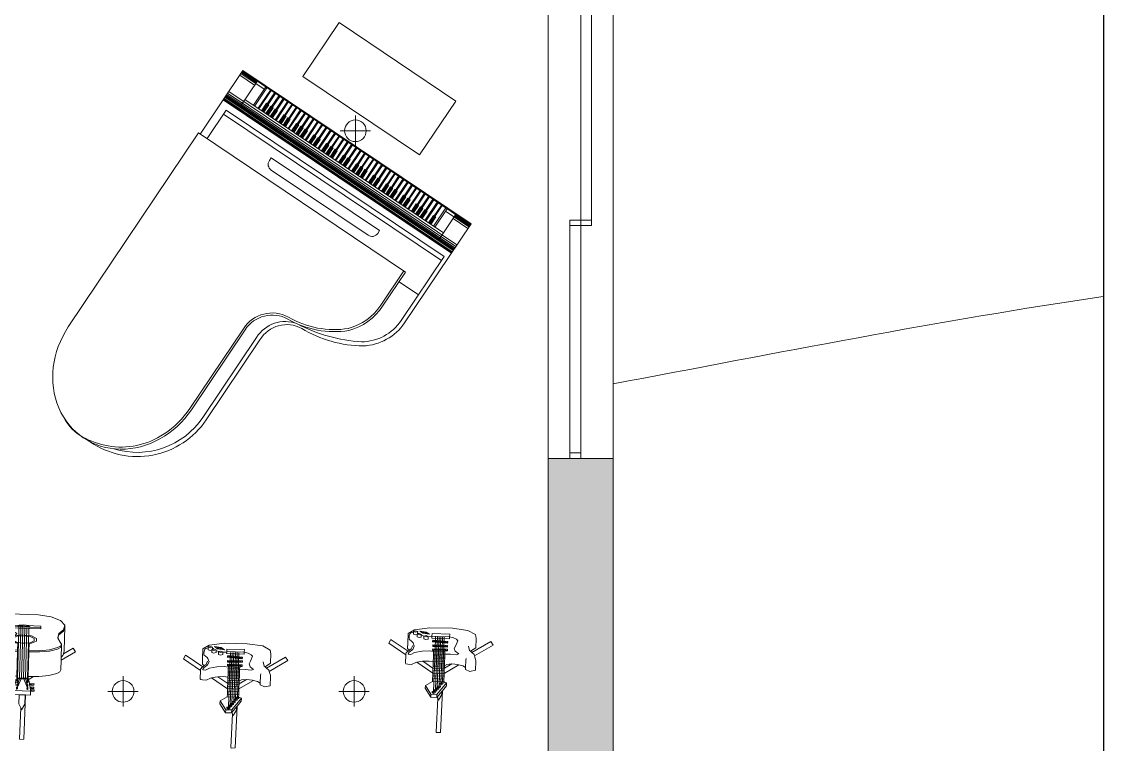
# Model space of a CAD drawing. Header units: millimetres. Extents: x 2261 to 4261, y 903 to 3498.
# Drawn here: x 3761.6 to 4261.3, y 2164 to 2497.6 of the extents above; entities that cross this region are included whole.
import ezdxf

# ---------------------------------------------------------------- set-up
doc = ezdxf.new("R2010")
doc.units = ezdxf.units.MM
for name, color, linetype, lineweight in [('A-FURN', 9, 'Continuous', 13), ('curve di livello', 6, 'Continuous', 9), ('PROIEZIONI', 145, 'Continuous', 13), ('vetro', 140, 'Continuous', 15), ('Wall', 7, 'Continuous', 20)]:
    doc.layers.add(name, color=color, linetype=linetype, lineweight=lineweight)

# ---------------------------------------------------------------- blocks, each defined once
blk = doc.blocks.new('Guitar Stand Accoustic')
at = {"lineweight": 0}
for p, q in [((-0.36, 14.26), (-0.15, 22.09)), ((-0.15, 22.09), (0.58, 22.15)), ((0.61, 22.04), (0.46, 16.54)), ((0.58, 22.15), (0.61, 22.04)), ((-0.27, 14.26), (-0.24, 15.89)), ((-0.24, 15.89), (0.3, 16.87)), ((0.3, 16.87), (0.46, 16.54)), ((0.46, 16.54), (0.8, 15.87)), ((0.8, 15.87), (0.77, 14.24)), ((-1.87, 13.59), (-1.88, 13.36)), ((-1.38, 13.58), (-1.87, 13.59)), ((-1.38, 13.53), (-1.38, 13.58)), ((-1.38, 13.53), (-1.25, 13.52)), ((-1.38, 13.37), (-1.38, 13.53)), ((-1.26, 13.57), (-1.24, 14.28)), ((-1.25, 13.52), (-1.26, 13.57)), ((-1.26, 13.57), (1.73, 13.52)), ((-1.22, 13.37), (-1.25, 13.52)), ((-1.24, 14.28), (-0.36, 14.26)), ((-0.36, 14.26), (-0.27, 14.26)), ((-0.27, 14.26), (0.77, 14.24)), ((1.75, 14.22), (0.77, 14.24)), ((1.69, 13.32), (1.72, 13.47)), ((1.72, 13.47), (1.73, 13.52)), ((1.85, 13.47), (1.72, 13.47)), ((1.73, 13.52), (1.75, 14.22)), ((1.85, 13.53), (2.35, 13.52)), ((1.85, 13.47), (1.85, 13.53)), ((1.85, 13.32), (1.85, 13.47)), ((2.35, 13.52), (2.35, 13.29)), ((-1.88, 13.36), (-1.38, 13.35)), ((-1.84, 12.51), (-1.85, 12.3)), ((-1.85, 12.3), (-1.35, 12.29)), ((-1.83, 13.1), (-1.84, 12.88)), ((-1.84, 12.88), (-1.34, 12.87)), ((-1.34, 12.5), (-1.84, 12.51)), ((-1.33, 13.09), (-1.83, 13.1)), ((-1.76, 10.98), (-0.79, 11.56)), ((-1.38, 13.35), (-1.38, 13.37)), ((-1.38, 13.37), (-1.22, 13.37)), ((-1.35, 12.45), (-1.34, 12.5)), ((-1.35, 12.45), (-1.07, 12.45)), ((-1.35, 12.3), (-1.35, 12.45)), ((-1.35, 12.29), (-1.35, 12.3)), ((-1.35, 12.3), (-1.05, 12.3)), ((-1.34, 13.04), (-1.33, 13.09)), ((-1.34, 13.04), (-1.17, 13.03)), ((-1.34, 12.89), (-1.34, 13.04)), ((-1.34, 12.87), (-1.34, 12.89)), ((-1.34, 12.89), (-1.14, 12.88)), ((-1.17, 13.03), (-1.22, 13.37)), ((-1.14, 12.88), (-1.17, 13.03)), ((-1.07, 12.45), (-1.14, 12.88)), ((-1.05, 12.3), (-1.07, 12.45)), ((-0.97, 11.86), (-1.05, 12.3)), ((-0.79, 11.6), (-0.97, 11.86)), ((-0.79, 11.56), (-0.79, 11.6)), ((-0.79, 11.43), (-0.79, 11.56)), ((-0.69, 13.27), (-0.77, 13.21)), ((-0.77, 12.9), (-0.77, 13.21)), ((-0.69, 12.96), (-0.77, 12.9)), ((-0.77, 12.9), (-0.61, 12.9)), ((-0.66, 12.19), (-0.74, 12.14)), ((-0.74, 11.83), (-0.74, 12.14)), ((-0.66, 11.88), (-0.74, 11.83)), ((-0.74, 11.83), (-0.58, 11.83)), ((-0.65, 12.78), (-0.73, 12.73)), ((-0.73, 12.41), (-0.73, 12.73)), ((-0.65, 12.47), (-0.73, 12.41)), ((-0.73, 12.41), (-0.57, 12.41)), ((-0.61, 13.21), (-0.69, 13.27)), ((-0.61, 12.9), (-0.69, 12.96)), ((-0.67, 11.31), (-0.66, 11.83)), ((-0.58, 12.14), (-0.66, 12.19)), ((-0.58, 11.83), (-0.66, 11.88)), ((-0.57, 12.72), (-0.65, 12.78)), ((-0.57, 12.41), (-0.65, 12.47)), ((0.02, 11.3), (-0.62, 12.9)), ((-0.61, 12.9), (-0.61, 13.21)), ((-0.32, 11.31), (-0.61, 12.41)), ((-0.58, 11.83), (-0.58, 12.14)), ((-0.57, 12.41), (-0.57, 12.72)), ((0.37, 11.29), (1.08, 12.87)), ((0.72, 11.29), (1.04, 12.38)), ((1, 12.11), (1.09, 12.16)), ((1, 11.8), (1, 12.11)), ((1, 11.8), (1.08, 11.85)), ((1.16, 11.8), (1, 11.8)), ((1.01, 12.69), (1.1, 12.75)), ((1.01, 12.38), (1.01, 12.69)), ((1.01, 12.38), (1.09, 12.44)), ((1.17, 12.38), (1.01, 12.38)), ((1.07, 13.18), (1.16, 13.24)), ((1.07, 12.87), (1.07, 13.18)), ((1.07, 12.87), (1.15, 12.92)), ((1.23, 12.87), (1.07, 12.87)), ((1.07, 11.28), (1.08, 11.8)), ((1.08, 11.85), (1.16, 11.8)), ((1.09, 12.44), (1.17, 12.38)), ((1.09, 12.16), (1.17, 12.11)), ((1.1, 12.75), (1.18, 12.69)), ((1.15, 12.92), (1.23, 12.87)), ((1.16, 13.24), (1.24, 13.18)), ((1.16, 11.8), (1.17, 12.11)), ((1.17, 12.38), (1.18, 12.69)), ((1.2, 11.57), (1.32, 11.72)), ((1.2, 11.4), (1.2, 11.57)), ((1.23, 12.87), (1.24, 13.18)), ((1.32, 11.72), (1.39, 11.81)), ((1.32, 11.72), (2.59, 10.89)), ((1.39, 11.81), (1.48, 12.25)), ((1.48, 12.25), (1.51, 12.4)), ((1.78, 12.25), (1.48, 12.25)), ((1.51, 12.4), (1.6, 12.84)), ((1.78, 12.4), (1.51, 12.4)), ((1.6, 12.84), (1.63, 12.99)), ((1.79, 12.83), (1.6, 12.84)), ((1.63, 12.99), (1.69, 13.32)), ((1.79, 12.98), (1.63, 12.99)), ((1.85, 13.32), (1.69, 13.32)), ((1.78, 12.4), (1.79, 12.45)), ((1.78, 12.25), (1.78, 12.4)), ((1.78, 12.24), (1.78, 12.25)), ((2.28, 12.23), (1.78, 12.24)), ((1.79, 12.98), (1.8, 13.04)), ((1.79, 12.83), (1.79, 12.98)), ((1.79, 12.81), (1.79, 12.83)), ((2.29, 12.81), (1.79, 12.81)), ((1.79, 12.45), (2.28, 12.44)), ((1.8, 13.04), (2.29, 13.03)), ((1.85, 13.29), (1.85, 13.32)), ((2.35, 13.29), (1.85, 13.29)), ((2.28, 12.44), (2.28, 12.23)), ((2.29, 13.03), (2.29, 12.81)), ((-6.61, 8.06), (-6.58, 9.77)), ((-6.41, 10.12), (-6.58, 9.77)), ((-5.88, 10.41), (-6.41, 10.12)), ((-4.43, 10.79), (-5.88, 10.41)), ((-2.68, 10.98), (-4.43, 10.79)), ((-1.76, 10.98), (-2.68, 10.98)), ((-0.8, 10.97), (-1.76, 10.98)), ((-0.88, 6.63), (-0.8, 10.97)), ((-0.79, 11.43), (-0.8, 11.32)), ((-0.8, 10.97), (-0.8, 11.32)), ((-0.8, 11.32), (1.2, 11.28)), ((-0.67, 11.31), (-0.8, 11.32)), ((-0.79, 11.43), (1.2, 11.4)), ((-0.78, 5.06), (-0.67, 11.31)), ((-0.32, 11.31), (-0.67, 11.31)), ((-0.48, 2.37), (-0.32, 11.31)), ((0.02, 11.3), (-0.32, 11.31)), ((-0.13, 2.37), (0.02, 11.3)), ((0.2, 11.3), (0.02, 11.3)), ((0.2, 11.3), (0.37, 11.29)), ((0.26, 5.11), (0.37, 11.29)), ((0.37, 11.29), (0.72, 11.29)), ((0.61, 5.07), (0.72, 11.29)), ((0.72, 11.29), (1.07, 11.28)), ((0.96, 5.02), (1.07, 11.28)), ((1.07, 11.28), (1.2, 11.28)), ((1.11, 6.6), (1.19, 10.93)), ((1.19, 10.93), (1.2, 11.28)), ((1.19, 10.93), (2.59, 10.89)), ((1.2, 11.4), (1.2, 11.28)), ((2.59, 10.89), (3.06, 10.88)), ((3.06, 10.88), (4.81, 10.63)), ((4.81, 10.63), (6.25, 10.2)), ((6.25, 10.2), (6.77, 9.89)), ((6.77, 9.89), (6.92, 9.54)), ((-9.13, 6.55), (-6.61, 8.06)), ((-6.62, 7.49), (-6.61, 8.06)), ((6.88, 7.25), (6.89, 8.1)), ((6.89, 8.1), (6.92, 9.54)), ((6.89, 8.1), (9.26, 6.56)), ((-8.72, 5.91), (-9.13, 6.55)), ((-7, 6.94), (-8.72, 5.91)), ((-7.22, 2.08), (-7.14, 6.42)), ((-7, 6.94), (-7.14, 6.42)), ((-6.92, 7.24), (-7, 6.94)), ((-6.62, 7.49), (-6.92, 7.24)), ((-6.65, 5.44), (-6.62, 7.49)), ((-6.49, 5.78), (-6.65, 5.44)), ((-5.96, 6.08), (-6.49, 5.78)), ((-5.96, 5.84), (-6.49, 5.55)), ((-4.51, 6.45), (-5.96, 6.08)), ((-4.51, 6.22), (-5.96, 5.84)), ((-2.75, 6.64), (-4.51, 6.45)), ((-2.76, 6.41), (-4.51, 6.22)), ((-0.88, 6.4), (-2.76, 6.41)), ((-0.88, 6.63), (-2.75, 6.64)), ((-0.91, 5.16), (-0.88, 6.4)), ((-0.88, 6.4), (-0.88, 6.63)), ((1.09, 5.13), (1.11, 6.36)), ((1.11, 6.6), (2.98, 6.54)), ((1.11, 6.36), (1.11, 6.6)), ((1.11, 6.36), (2.98, 6.31)), ((2.98, 6.54), (4.73, 6.29)), ((2.98, 6.31), (4.73, 6.06)), ((4.73, 6.29), (6.17, 5.86)), ((4.73, 6.06), (6.17, 5.63)), ((6.17, 5.86), (6.69, 5.55)), ((6.84, 5.2), (6.88, 7.25)), ((6.88, 7.25), (7.09, 7.06)), ((8.83, 5.94), (7.09, 7.06)), ((7.09, 7.06), (7.17, 6.99)), ((7.17, 6.99), (7.37, 6.16)), ((7.29, 1.83), (7.37, 6.16)), ((8.93, 5.91), (8.83, 5.94)), ((9.26, 6.56), (8.93, 5.91)), ((-6.49, 5.55), (-6.66, 5.2)), ((-6.66, 5.2), (-6.65, 5.44)), ((-6.66, 5.2), (-6.43, 4.85)), ((-6.43, 4.85), (-6, 4.17)), ((-5.96, 4.11), (-6.16, 3.36)), ((-6, 4.17), (-6.15, 3.59)), ((-6, 4.17), (-5.96, 4.11)), ((-1.31, 5.12), (-2.19, 4.74)), ((-2.19, 4.74), (-2.19, 4.24)), ((-2.19, 4.24), (-1.33, 3.82)), ((-1.81, 4.69), (-1.82, 4.27)), ((-1.82, 4.27), (-1.1, 3.93)), ((-1.08, 5.01), (-1.81, 4.69)), ((-0.91, 5.16), (-1.31, 5.12)), ((-1.1, 3.93), (0.07, 3.78)), ((0.09, 5.12), (-1.08, 5.01)), ((-0.91, 5.04), (-0.91, 5.16)), ((-0.03, 5.12), (-0.91, 5.04)), ((-0.83, 2.38), (-0.78, 5.06)), ((-0.03, 5.12), (0.21, 5.12)), ((1.24, 3.88), (0.07, 3.78)), ((0.09, 5.12), (1.26, 4.97)), ((0.21, 5.12), (1.08, 5.01)), ((0.22, 2.36), (0.26, 5.11)), ((0.56, 2.36), (0.61, 5.07)), ((0.91, 2.35), (0.96, 5.02)), ((1.08, 5.01), (1.09, 5.13)), ((1.09, 5.13), (1.49, 5.07)), ((1.97, 4.21), (1.24, 3.88)), ((1.26, 4.97), (1.98, 4.62)), ((2.34, 4.16), (1.47, 3.77)), ((2.34, 4.04), (1.47, 3.66)), ((1.49, 5.07), (1.69, 4.98)), ((1.49, 4.96), (1.69, 4.98)), ((1.49, 4.96), (2.35, 4.54)), ((1.69, 4.98), (2.5, 5.05)), ((1.98, 4.62), (1.97, 4.21)), ((2.35, 4.54), (2.34, 4.16)), ((2.34, 4.16), (2.34, 4.04)), ((2.5, 5.05), (4.57, 4.69)), ((4.57, 4.69), (5.83, 4.03)), ((5.83, 4.03), (5.9, 3.26)), ((6.15, 3.96), (6.1, 3.89)), ((6.1, 3.89), (6.27, 3.14)), ((6.6, 4.62), (6.15, 3.96)), ((6.15, 3.96), (6.28, 3.37)), ((6.17, 5.63), (6.69, 5.31)), ((6.84, 4.96), (6.6, 4.62)), ((6.69, 5.55), (6.84, 5.2)), ((6.69, 5.31), (6.84, 4.96)), ((6.84, 4.96), (6.84, 5.2)), ((-7, 2.9), (-7.22, 2.08)), ((-7, 2.67), (-7.22, 1.85)), ((-7.22, 1.85), (-7.22, 2.08)), ((-6.15, 3.59), (-7, 2.9)), ((-6.16, 3.36), (-7, 2.67)), ((-2.94, 2.53), (-2.95, 2.3)), ((-2.95, 2.3), (-2.95, 2.05)), ((-2.95, 2.3), (3.03, 2.2)), ((-2.95, 2.05), (-1.71, 2.03)), ((-2.94, 2.53), (3.03, 2.43)), ((-0.84, 1.97), (-1.71, 2.03)), ((-1.33, 3.82), (-0.05, 3.66)), ((-0.91, 2.17), (-1.06, 2.08)), ((-1.06, 2.08), (-0.76, 2.08)), ((-0.76, 2.08), (-0.91, 2.17)), ((-0.84, 1.97), (0.03, 1.89)), ((-0.56, 2.17), (-0.71, 2.08)), ((-0.71, 2.08), (-0.41, 2.07)), ((-0.41, 2.07), (-0.56, 2.17)), ((-0.21, 2.16), (-0.36, 2.07)), ((-0.36, 2.07), (-0.06, 2.06)), ((-0.06, 2.06), (-0.21, 2.16)), ((0.9, 1.94), (0.03, 1.89)), ((0.14, 2.06), (0.29, 2.15)), ((0.43, 2.06), (0.14, 2.06)), ((1.47, 3.77), (0.18, 3.66)), ((0.29, 2.15), (0.43, 2.06)), ((0.49, 2.05), (0.64, 2.14)), ((0.78, 2.05), (0.49, 2.05)), ((0.64, 2.14), (0.78, 2.05)), ((0.83, 2.05), (0.98, 2.13)), ((1.13, 2.04), (0.83, 2.05)), ((0.9, 1.94), (1.78, 1.97)), ((0.98, 2.13), (1.13, 2.04)), ((1.3, 3.4), (1.47, 3.66)), ((2.58, 2.66), (1.3, 3.4)), ((3.02, 1.94), (1.78, 1.97)), ((3.16, 2.77), (2.58, 2.66)), ((3.03, 2.2), (3.02, 1.94)), ((3.03, 2.43), (3.03, 2.2)), ((4.35, 2.74), (3.16, 2.77)), ((4.77, 2.61), (4.35, 2.74)), ((5.9, 3.26), (4.77, 2.61)), ((6.27, 3.14), (7.09, 2.42)), ((6.28, 3.37), (7.1, 2.65)), ((7.09, 2.42), (7.29, 1.59)), ((7.1, 2.65), (7.29, 1.83)), ((-7.22, 1.85), (-6.44, 1.05)), ((-6.44, 1.05), (-4.79, 0.42)), ((-4.79, 0.42), (-2.55, 0.05)), ((-2.55, 0.05), (2.55, -0.05)), ((4.8, 0.25), (2.55, -0.05)), ((6.48, 0.82), (4.8, 0.25)), ((7.29, 1.59), (6.48, 0.82)), ((7.29, 1.59), (7.29, 1.83))]:
    blk.add_line(p, q, dxfattribs=at)
blk = doc.blocks.new('Guitar Stand Electric')
for p, q in [((-0.43, 11.09), (-0.24, 18.46)), ((-0.24, 18.46), (0.49, 18.52)), ((0.52, 18.42), (0.36, 12.43)), ((0.49, 18.52), (0.52, 18.42)), ((-1.16, 9.67), (0.52, 11.76)), ((-0.34, 11.21), (0.47, 12.22)), ((-0.34, 11.21), (-0.33, 11.76)), ((-0.33, 11.76), (0.21, 12.75)), ((0.21, 12.75), (0.36, 12.43)), ((0.36, 12.43), (0.47, 12.22)), ((0.47, 12.22), (0.52, 12.29)), ((1.58, 12.27), (0.52, 12.29)), ((0.52, 11.76), (0.52, 12.29)), ((0.52, 11.76), (1.57, 11.74)), ((1.11, 11.61), (0.85, 11.46)), ((1.37, 11.46), (1.11, 11.61)), ((1.57, 11.74), (1.58, 12.27)), ((2.6, 10.19), (1.57, 11.74)), ((2.61, 10.72), (1.58, 12.27)), ((-1.16, 9.67), (-1.15, 10.2)), ((-0.66, 9.5), (-1.16, 9.67)), ((-1.15, 10.2), (-0.43, 11.09)), ((-0.44, 9.82), (-0.71, 9.7)), ((-0.71, 9.7), (-0.71, 9.52)), ((-0.45, 9.64), (-0.71, 9.52)), ((-0.18, 9.51), (-0.45, 9.64)), ((-0.18, 9.69), (-0.44, 9.82)), ((-0.43, 11.09), (-0.34, 11.21)), ((-0.13, 10.12), (-0.4, 10)), ((-0.4, 10), (-0.4, 9.82)), ((-0.14, 9.94), (-0.4, 9.82)), ((-0.4, 9.82), (0.13, 9.81)), ((-0.24, 3.98), (-0.14, 9.81)), ((-0.18, 9.69), (-0.18, 9.51)), ((0.13, 9.81), (-0.14, 9.94)), ((0.13, 9.99), (-0.13, 10.12)), ((0.18, 10.56), (-0.09, 10.43)), ((-0.09, 10.43), (-0.09, 10.26)), ((0.18, 10.38), (-0.09, 10.26)), ((-0.09, 10.26), (0.44, 10.25)), ((0.06, 3.97), (0.17, 10.25)), ((0.13, 9.99), (0.13, 9.81)), ((0.44, 10.42), (0.18, 10.56)), ((0.44, 10.25), (0.18, 10.38)), ((0.49, 10.94), (0.22, 10.81)), ((0.22, 10.81), (0.22, 10.63)), ((0.49, 10.77), (0.22, 10.63)), ((0.22, 10.63), (0.75, 10.62)), ((0.37, 3.97), (0.49, 10.63)), ((0.44, 10.42), (0.44, 10.25)), ((0.75, 10.8), (0.49, 10.94)), ((0.75, 10.62), (0.49, 10.77)), ((0.8, 11.25), (0.53, 11.11)), ((0.53, 11.11), (0.53, 10.93)), ((0.8, 11.07), (0.53, 10.93)), ((0.53, 10.93), (1.06, 10.92)), ((0.67, 3.96), (0.8, 10.92)), ((0.75, 10.8), (0.75, 10.62)), ((1.06, 11.1), (0.8, 11.25)), ((1.06, 10.92), (0.8, 11.07)), ((0.85, 11.46), (0.84, 11.29)), ((1.11, 11.43), (0.84, 11.29)), ((0.84, 11.29), (1.37, 11.28)), ((0.98, 3.95), (1.11, 11.28)), ((1.06, 11.1), (1.06, 10.92)), ((1.37, 11.28), (1.11, 11.43)), ((1.34, 9.46), (2.6, 10.19)), ((1.37, 11.46), (1.37, 11.28)), ((2.6, 10.19), (2.61, 10.72)), ((-3.27, 6.45), (-0.69, 8.01)), ((-0.71, 9.52), (-0.18, 9.51)), ((-0.7, 7.58), (-0.69, 8.01)), ((-0.69, 8.03), (-0.68, 8.52)), ((-0.69, 8.03), (1.31, 8)), ((-0.69, 8.01), (-0.69, 8.03)), ((-0.68, 8.52), (-0.67, 9.01)), ((-0.68, 8.52), (1.32, 8.49)), ((-0.67, 9.01), (-0.66, 9.5)), ((-0.67, 9.01), (1.33, 8.97)), ((-0.66, 9.5), (1.34, 9.46)), ((-0.59, 1.62), (-0.45, 9.52)), ((1.32, 8.49), (1.31, 8.01)), ((1.31, 8.01), (4.17, 6.15)), ((1.31, 8.01), (1.31, 8)), ((1.31, 8), (1.31, 7.55)), ((1.33, 8.97), (1.32, 8.49)), ((1.34, 9.46), (1.33, 8.97)), ((-6.25, 5.7), (-6.22, 7.35)), ((-6.22, 7.35), (-5.21, 7.59)), ((-5.21, 7.59), (-4.43, 7.25)), ((-4.46, 5.6), (-4.43, 6.91)), ((-4.43, 6.91), (-4.43, 7.25)), ((-4.43, 6.91), (-3.96, 6.63)), ((-3.96, 6.63), (-3.27, 6.45)), ((-3.27, 6.45), (-3.07, 6.4)), ((-3.07, 6.4), (-2.02, 6.32)), ((-0.71, 7.11), (-2.02, 6.32)), ((-2.02, 6.32), (-1.99, 6.32)), ((-1.99, 6.32), (-1.12, 6.42)), ((-1.12, 6.42), (-0.71, 6.67)), ((-0.73, 5.96), (-0.72, 6.24)), ((-0.73, 5.67), (-0.73, 5.96)), ((-0.73, 5.96), (1.28, 5.92)), ((-0.72, 6.57), (-0.71, 6.67)), ((-0.72, 6.57), (1.29, 6.53)), ((-0.72, 6.24), (-0.72, 6.57)), ((-0.72, 6.24), (1.28, 6.21)), ((-0.71, 7.11), (-0.7, 7.22)), ((-0.71, 6.89), (-0.71, 7.11)), ((-0.71, 6.89), (1.29, 6.86)), ((-0.71, 6.67), (-0.71, 6.89)), ((-0.7, 7.58), (1.31, 7.55)), ((-0.7, 7.22), (-0.7, 7.58)), ((-0.7, 7.22), (1.3, 7.18)), ((1.28, 5.92), (1.27, 5.64)), ((1.29, 6.53), (1.28, 6.21)), ((1.28, 6.21), (1.28, 5.96)), ((2.03, 5.88), (1.28, 5.96)), ((1.28, 5.96), (1.28, 5.92)), ((1.3, 7.11), (1.29, 6.86)), ((1.29, 6.86), (1.29, 6.53)), ((1.31, 7.55), (1.3, 7.18)), ((1.3, 7.18), (1.3, 7.11)), ((3.1, 5.94), (1.3, 7.11)), ((3.1, 5.94), (2.03, 5.88)), ((4.17, 6.15), (3.17, 5.94)), ((4.35, 6.19), (4.17, 6.15)), ((5.12, 6.57), (4.35, 6.19)), ((5.12, 6.57), (5.79, 6.53)), ((5.79, 6.53), (6.1, 6.45)), ((6.1, 6.45), (6.17, 6.33)), ((6.15, 4.86), (6.17, 6.33)), ((-9.25, 2.86), (-5.99, 4.82)), ((-5.5, 4.23), (-8.84, 2.22)), ((-6.25, 5.7), (-6.22, 5.47)), ((-6.07, 5.04), (-6.22, 5.47)), ((-5.27, 4.02), (-6.2, 3.38)), ((-6.07, 5.04), (-5.99, 4.82)), ((-5.99, 4.82), (-5.92, 4.6)), ((-5.92, 4.6), (-5.5, 4.23)), ((-5.5, 4.23), (-5.27, 4.02)), ((-5.27, 4.02), (-5.11, 3.88)), ((-5.11, 3.88), (-4.9, 3.13)), ((-4.46, 5.6), (-4.53, 5.29)), ((-3.22, 4.53), (-2.78, 4.67)), ((-3.22, 4.53), (-2.59, 4.06)), ((-2.78, 4.67), (-1.75, 4.57)), ((-2.59, 4.06), (-2.4, 3.56)), ((-1.75, 4.57), (-0.75, 4.63)), ((-1.21, 3.74), (-1.2, 3.93)), ((-1.2, 4.04), (-0.76, 4.04)), ((-1.2, 4.04), (-1.2, 3.93)), ((-1.2, 3.93), (1.42, 3.88)), ((-0.9, 3.86), (-0.95, 3.81)), ((-0.75, 3.86), (-0.9, 3.86)), ((-0.76, 4.21), (-0.75, 4.45)), ((-0.76, 4.21), (1.25, 4.17)), ((-0.76, 4.04), (-0.76, 4.21)), ((-0.76, 3.99), (-0.76, 4.04)), ((1.24, 3.95), (-0.76, 3.99)), ((-0.75, 4.7), (-0.74, 4.94)), ((-0.75, 4.7), (1.25, 4.66)), ((-0.75, 4.63), (-0.75, 4.7)), ((-0.75, 4.45), (-0.75, 4.63)), ((-0.75, 4.45), (1.25, 4.42)), ((-0.71, 3.81), (-0.75, 3.86)), ((-0.74, 5.43), (-0.73, 5.67)), ((-0.74, 5.18), (-0.74, 5.43)), ((-0.74, 5.43), (1.27, 5.39)), ((-0.74, 5.18), (1.26, 5.15)), ((-0.74, 4.94), (-0.74, 5.18)), ((-0.74, 4.94), (1.26, 4.9)), ((-0.73, 5.67), (1.27, 5.64)), ((-0.52, 3.85), (-0.57, 3.81)), ((-0.38, 3.85), (-0.52, 3.85)), ((-0.33, 3.8), (-0.38, 3.85)), ((-0.28, 1.61), (-0.24, 3.98)), ((-0.09, 3.85), (-0.13, 3.8)), ((0.06, 3.84), (-0.09, 3.85)), ((0.02, 1.61), (0.06, 3.97)), ((0.1, 3.8), (0.06, 3.84)), ((0.29, 3.84), (0.24, 3.79)), ((0.43, 3.84), (0.29, 3.84)), ((0.33, 1.6), (0.37, 3.97)), ((0.48, 3.79), (0.43, 3.84)), ((0.66, 3.83), (0.62, 3.79)), ((0.63, 1.6), (0.67, 3.96)), ((0.81, 3.83), (0.66, 3.83)), ((0.94, 1.59), (0.98, 3.95)), ((1.25, 4.17), (1.24, 4)), ((1.24, 4), (1.42, 4)), ((1.24, 4), (1.24, 3.95)), ((1.26, 4.9), (1.25, 4.66)), ((1.25, 4.66), (1.25, 4.42)), ((1.25, 4.42), (1.25, 4.19)), ((1.25, 4.19), (1.99, 4.1)), ((1.25, 4.19), (1.25, 4.17)), ((1.27, 5.39), (1.26, 5.15)), ((1.26, 5.15), (1.26, 4.9)), ((1.27, 5.64), (1.27, 5.39)), ((1.42, 4), (1.42, 3.88)), ((1.42, 3.88), (1.42, 3.7)), ((3.3, 4.17), (1.99, 4.1)), ((4.6, 4.44), (3.3, 4.17)), ((5.28, 4.78), (4.6, 4.44)), ((4.68, 3.3), (4.92, 3.88)), ((4.92, 3.88), (5.58, 4.38)), ((5.51, 4.01), (5.21, 3.79)), ((5.62, 4.76), (5.28, 4.78)), ((5.76, 4.2), (5.51, 4.01)), ((5.51, 4.01), (5.85, 3.74)), ((5.58, 4.38), (5.71, 4.55)), ((5.73, 4.73), (5.62, 4.76)), ((5.71, 4.55), (5.77, 4.68)), ((5.77, 4.68), (5.73, 4.73)), ((5.94, 4.34), (5.76, 4.2)), ((8.77, 2.25), (5.76, 4.2)), ((6.08, 4.52), (5.94, 4.34)), ((6.15, 4.67), (6.08, 4.52)), ((6.15, 4.86), (9.21, 2.87)), ((6.15, 4.67), (6.15, 4.86)), ((-8.84, 2.22), (-9.25, 2.86)), ((-6.22, 1.72), (-6.2, 3.38)), ((-2.65, 3.07), (-2.99, 2.19)), ((-2.99, 2.19), (-2.74, 1.92)), ((-2.74, 1.92), (-2.24, 1.68)), ((-2.4, 3.56), (-2.65, 3.07)), ((-1.23, 2.48), (-1.12, 2.66)), ((-1.23, 2.36), (-1.12, 2.54)), ((-1.23, 2.48), (-1.23, 2.36)), ((1.35, 2.16), (-1.23, 2.36)), ((-1.21, 3.35), (-1.22, 3.23)), ((-1.22, 3.23), (1.41, 3.19)), ((-1.22, 3.05), (-1.22, 3.23)), ((1.41, 3), (-1.22, 3.05)), ((1.42, 3.7), (-1.21, 3.74)), ((-1.21, 3.35), (1.41, 3.31)), ((-1.12, 2.66), (1.46, 2.45)), ((-1.12, 2.66), (-1.12, 2.54)), ((-1.12, 2.54), (1.45, 2.34)), ((-0.91, 3.17), (-0.96, 3.12)), ((-0.96, 3.12), (-0.84, 3.09)), ((-0.95, 3.81), (-0.83, 3.78)), ((-0.86, 2.45), (-0.93, 2.41)), ((-0.93, 2.41), (-0.83, 2.38)), ((-0.76, 3.17), (-0.91, 3.17)), ((-0.72, 2.44), (-0.86, 2.45)), ((-0.84, 3.09), (-0.72, 3.12)), ((-0.83, 3.78), (-0.71, 3.81)), ((-0.83, 2.38), (-0.7, 2.4)), ((-0.72, 3.12), (-0.76, 3.17)), ((-0.7, 2.4), (-0.72, 2.44)), ((-0.54, 3.16), (-0.58, 3.12)), ((-0.58, 3.12), (-0.46, 3.09)), ((-0.57, 3.81), (-0.45, 3.78)), ((-0.49, 2.43), (-0.56, 2.39)), ((-0.56, 2.39), (-0.46, 2.35)), ((-0.39, 3.16), (-0.54, 3.16)), ((-0.35, 2.41), (-0.49, 2.43)), ((-0.46, 3.09), (-0.35, 3.11)), ((-0.46, 2.35), (-0.33, 2.37)), ((-0.45, 3.78), (-0.33, 3.8)), ((-0.35, 3.11), (-0.39, 3.16)), ((-0.33, 2.37), (-0.35, 2.41)), ((-0.1, 3.15), (-0.15, 3.11)), ((-0.15, 3.11), (-0.03, 3.08)), ((-0.13, 3.8), (-0.02, 3.77)), ((-0.06, 2.39), (-0.13, 2.35)), ((-0.13, 2.35), (-0.03, 2.32)), ((0.05, 3.15), (-0.1, 3.15)), ((0.08, 2.38), (-0.06, 2.39)), ((-0.03, 3.08), (0.09, 3.1)), ((-0.03, 2.32), (0.1, 2.33)), ((-0.02, 3.77), (0.1, 3.8)), ((0.09, 3.1), (0.05, 3.15)), ((0.1, 2.33), (0.08, 2.38)), ((0.28, 3.15), (0.23, 3.1)), ((0.23, 3.1), (0.35, 3.07)), ((0.3, 2.36), (0.23, 2.32)), ((0.23, 2.32), (0.33, 2.29)), ((0.24, 3.79), (0.36, 3.76)), ((0.42, 3.14), (0.28, 3.15)), ((0.45, 2.35), (0.3, 2.36)), ((0.33, 2.29), (0.47, 2.3)), ((0.35, 3.07), (0.47, 3.1)), ((0.36, 3.76), (0.48, 3.79)), ((0.47, 3.1), (0.42, 3.14)), ((0.47, 2.3), (0.45, 2.35)), ((0.65, 3.14), (0.6, 3.1)), ((0.6, 3.1), (0.72, 3.07)), ((0.67, 2.33), (0.6, 2.29)), ((0.6, 2.29), (0.7, 2.26)), ((0.62, 3.79), (0.73, 3.76)), ((0.8, 3.14), (0.65, 3.14)), ((0.82, 2.32), (0.67, 2.33)), ((0.7, 2.26), (0.84, 2.28)), ((0.72, 3.07), (0.84, 3.09)), ((0.73, 3.76), (0.85, 3.78)), ((0.84, 3.09), (0.8, 3.14)), ((0.85, 3.78), (0.81, 3.83)), ((0.84, 2.28), (0.82, 2.32)), ((1.04, 2.31), (0.97, 2.27)), ((0.97, 2.27), (1.07, 2.23)), ((1.03, 3.13), (0.98, 3.09)), ((0.98, 3.09), (1.1, 3.06)), ((1.04, 3.83), (0.99, 3.78)), ((0.99, 3.78), (1.11, 3.75)), ((1.17, 3.13), (1.03, 3.13)), ((1.18, 3.82), (1.04, 3.83)), ((1.19, 2.29), (1.04, 2.31)), ((1.07, 2.23), (1.2, 2.25)), ((1.1, 3.06), (1.22, 3.08)), ((1.11, 3.75), (1.23, 3.78)), ((1.22, 3.08), (1.17, 3.13)), ((1.23, 3.78), (1.18, 3.82)), ((1.2, 2.25), (1.19, 2.29)), ((1.45, 2.34), (1.35, 2.16)), ((1.41, 3.31), (1.41, 3.19)), ((1.41, 3.19), (1.41, 3)), ((1.46, 2.45), (1.45, 2.34)), ((2.65, 2.1), (2.27, 1.99)), ((2.27, 1.99), (2.27, 1.56)), ((3.02, 1.97), (2.65, 2.1)), ((3.02, 1.97), (3.02, 1.5)), ((4.91, 2.72), (4.68, 3.3)), ((4.91, 2.72), (5.05, 2.55)), ((5.21, 3.79), (4.94, 3.2)), ((5.05, 2.55), (5.6, 2.09)), ((5.6, 2.09), (5.62, 1.85)), ((5.81, 1.07), (5.84, 2.72)), ((5.84, 2.72), (5.85, 3.74)), ((8.88, 2.22), (8.77, 2.25)), ((9.21, 2.87), (8.88, 2.22)), ((-6.11, 1.06), (-6.22, 1.72)), ((-4.77, 0.34), (-6.11, 1.06)), ((-2.02, 0.01), (-4.77, 0.34)), ((-2.24, 1.68), (-1.53, 1.51)), ((2.02, -0.01), (-2.02, 0.01)), ((-1.54, 1.05), (-1.53, 1.51)), ((1.58, 1), (-1.54, 1.05)), ((-1.53, 1.87), (-1.53, 1.52)), ((-1.53, 1.87), (1.6, 1.82)), ((-1.53, 1.52), (1.59, 1.46)), ((-1.53, 1.51), (-1.53, 1.52)), ((1.59, 1.46), (1.58, 1)), ((1.6, 1.82), (1.59, 1.58)), ((1.59, 1.58), (2.27, 1.56)), ((1.59, 1.58), (1.59, 1.46)), ((3.21, 0.99), (2.01, 1.13)), ((2.01, 1.13), (2.61, 0.77)), ((4.7, 0.39), (2.02, -0.01)), ((2.64, 1.63), (2.27, 1.52)), ((2.27, 1.56), (2.27, 1.52)), ((2.27, 1.52), (2.64, 1.39)), ((2.53, 0.9), (2.77, 0.98)), ((2.77, 0.83), (2.53, 0.9)), ((2.61, 0.77), (3.77, 0.61)), ((3.02, 1.5), (2.64, 1.63)), ((2.64, 1.39), (2.95, 1.48)), ((2.77, 0.98), (2.81, 1)), ((2.77, 0.83), (2.77, 0.98)), ((2.77, 0.83), (3.31, 0.75)), ((3.05, 0.93), (2.81, 1)), ((2.95, 1.48), (3.02, 1.5)), ((2.95, 1.48), (3.48, 1.35)), ((3.31, 0.75), (3.05, 0.93)), ((3.77, 0.61), (3.21, 0.99)), ((3.48, 1.35), (3.47, 1.19)), ((3.85, 1.3), (3.47, 1.19)), ((3.47, 1.19), (3.85, 1.06)), ((3.86, 1.78), (3.48, 1.66)), ((3.48, 1.66), (3.48, 1.35)), ((4.22, 1.17), (3.85, 1.3)), ((3.85, 1.06), (3.88, 1.07)), ((4.23, 1.65), (3.86, 1.78)), ((3.88, 1.07), (4.14, 1.15)), ((3.88, 1.07), (4.01, 0.96)), ((4.01, 0.96), (4.13, 0.94)), ((4.14, 1.15), (4.13, 0.94)), ((4.13, 0.94), (4.13, 0.72)), ((4.51, 0.83), (4.13, 0.72)), ((4.13, 0.72), (4.5, 0.59)), ((4.14, 1.15), (4.22, 1.17)), ((4.23, 1.65), (4.22, 1.22)), ((4.51, 1.31), (4.22, 1.22)), ((4.22, 1.22), (4.22, 1.17)), ((4.5, 0.59), (4.88, 0.7)), ((4.89, 1.18), (4.51, 1.31)), ((4.88, 0.7), (4.51, 0.83)), ((4.7, 0.39), (5.81, 1.07)), ((4.89, 1.18), (4.88, 0.83)), ((4.88, 0.83), (5.31, 0.98)), ((4.88, 0.83), (4.88, 0.7)), ((5.31, 0.98), (5.44, 1.1)), ((5.44, 1.1), (5.6, 1.47)), ((5.6, 1.47), (5.62, 1.85))]:
    blk.add_line(p, q)
blk = doc.blocks.new('luce')
at = {"layer": 'PROIEZIONI'}
for q in [(4127.26, 2661.44), (4120.26, 2654.44), (4127.26, 2647.44), (4134.26, 2654.44)]:
    blk.add_line((4127.26, 2654.44), q, dxfattribs=at)
blk.add_circle((4127.26, 2654.44), 5, dxfattribs=at)

msp = doc.modelspace()

# ---------------------------------------------------------------- hatches: boundary and pattern name
at = {"layer": 'Wall'}
h = msp.add_hatch(color=9, dxfattribs=at)
h.dxf.hatch_style = 1
h.paths.add_polyline_path([(3314.87, 2253.53), (3284.87, 2253.53), (3284.87, 2158.53), (3264.87, 2158.53), (3264.87, 2128.53), (3314.87, 2128.53)])
h.paths.add_polyline_path([(3714.87, 2253.53), (3684.87, 2253.53), (3684.87, 2128.53), (3714.87, 2128.53), (3714.87, 2158.53)])
h.paths.add_polyline_path([(4034.87, 2296.03), (4004.87, 2296.03), (4004.87, 2158.53), (4004.87, 2128.53), (4034.87, 2128.53)])

# ---------------------------------------------------------------- linework, layer by layer
msp.add_line((4261.31, 3225.2), (4261.33, 1218.83))
at = {"layer": 'A-FURN'}
for p, q in [((3891.51, 2472.31), (3908.24, 2497.21)), ((3908.24, 2497.21), (3962.2, 2460.97)), ((3863.85, 2475.11), (3844.13, 2445.75)), ((3870.01, 2469.49), (3863.16, 2474.09)), ((3870.27, 2469.86), (3863.42, 2474.46)), ((3863.59, 2474.73), (3968.97, 2403.94)), ((3863.85, 2475.11), (3969.22, 2404.32)), ((3869.23, 2468.32), (3862.38, 2472.92)), ((3862.66, 2458.53), (3870.7, 2470.51)), ((3873.69, 2466.42), (3862.89, 2473.67)), ((3891.51, 2472.31), (3945.47, 2436.06)), ((3961.76, 2393.22), (3856.39, 2464.01)), ((3962.15, 2393.78), (3856.77, 2464.57)), ((3962.65, 2394.54), (3857.28, 2465.33)), ((3868.73, 2459.04), (3874.39, 2467.47)), ((3869.26, 2458.69), (3874.92, 2467.12)), ((3870.84, 2457.62), (3876.5, 2466.05)), ((3871.23, 2457.36), (3876.9, 2465.79)), ((3875.1, 2459.7), (3878.48, 2464.73)), ((3875.5, 2459.44), (3878.87, 2464.46)), ((3960.12, 2390.77), (3854.74, 2461.55)), ((3960.29, 2391.03), (3854.92, 2461.82)), ((3960.52, 2391.37), (3855.15, 2462.16)), ((3960.9, 2391.94), (3855.53, 2462.72)), ((3855.81, 2463.13), (3961.18, 2392.35)), ((3961.33, 2392.58), (3855.96, 2463.37)), ((3961.49, 2392.8), (3856.11, 2463.59)), ((3864.78, 2461.69), (3956.45, 2400.11)), ((3872.48, 2456.52), (3874.77, 2459.92)), ((3874.94, 2459.46), (3872.81, 2456.3)), ((3875.33, 2459.19), (3873.21, 2456.03)), ((3873.54, 2455.81), (3875.83, 2459.22)), ((3874.77, 2459.92), (3874.94, 2459.46)), ((3874.77, 2459.92), (3875.83, 2459.22)), ((3874.94, 2459.46), (3875.33, 2459.19)), ((3875.33, 2459.19), (3875.83, 2459.22)), ((3877.08, 2458.38), (3880.45, 2463.4)), ((3877.47, 2458.11), (3880.85, 2463.13)), ((3878.74, 2452.32), (3884.4, 2460.75)), ((3879.05, 2457.05), (3882.43, 2462.07)), ((3879.14, 2452.05), (3884.8, 2460.48)), ((3879.45, 2456.78), (3882.82, 2461.81)), ((3883.01, 2454.39), (3886.38, 2459.42)), ((3883.4, 2454.13), (3886.78, 2459.15)), ((3945.47, 2436.06), (3962.2, 2460.97)), ((3856.14, 2456.8), (3847.29, 2443.62)), ((3955.53, 2387.35), (3854.9, 2454.95)), ((3956.77, 2389.19), (3856.14, 2456.8)), ((3874.46, 2455.19), (3876.75, 2458.6)), ((3876.91, 2458.13), (3874.79, 2454.97)), ((3877.31, 2457.87), (3875.19, 2454.7)), ((3875.51, 2454.48), (3877.8, 2457.89)), ((3876.44, 2453.86), (3878.72, 2457.27)), ((3876.75, 2458.6), (3877.8, 2457.89)), ((3876.75, 2458.6), (3876.91, 2458.13)), ((3878.89, 2456.8), (3876.77, 2453.64)), ((3876.91, 2458.13), (3877.31, 2457.87)), ((3879.28, 2456.54), (3877.16, 2453.38)), ((3877.31, 2457.87), (3877.8, 2457.89)), ((3877.49, 2453.16), (3879.78, 2456.56)), ((3879.78, 2456.56), (3878.72, 2457.27)), ((3878.89, 2456.8), (3878.72, 2457.27)), ((3879.28, 2456.54), (3878.89, 2456.8)), ((3879.78, 2456.56), (3879.28, 2456.54)), ((3880.39, 2451.21), (3882.68, 2454.62)), ((3882.84, 2454.15), (3880.72, 2450.99)), ((3883.24, 2453.88), (3881.11, 2450.72)), ((3881.44, 2450.5), (3883.73, 2453.91)), ((3882.68, 2454.62), (3883.73, 2453.91)), ((3882.68, 2454.62), (3882.84, 2454.15)), ((3882.84, 2454.15), (3883.24, 2453.88)), ((3883.24, 2453.88), (3883.73, 2453.91)), ((3884.67, 2448.33), (3890.33, 2456.76)), ((3884.98, 2453.07), (3888.36, 2458.09)), ((3885.06, 2448.07), (3890.73, 2456.5)), ((3885.38, 2452.8), (3888.75, 2457.83)), ((3888.93, 2450.41), (3892.31, 2455.44)), ((3889.33, 2450.15), (3892.7, 2455.17)), ((3890.91, 2449.09), (3894.28, 2454.11)), ((3891.3, 2448.82), (3894.68, 2453.84)), ((3882.36, 2449.88), (3884.65, 2453.29)), ((3884.82, 2452.82), (3882.69, 2449.66)), ((3885.21, 2452.56), (3883.09, 2449.4)), ((3883.42, 2449.17), (3885.71, 2452.58)), ((3885.71, 2452.58), (3884.65, 2453.29)), ((3884.82, 2452.82), (3884.65, 2453.29)), ((3885.21, 2452.56), (3884.82, 2452.82)), ((3885.71, 2452.58), (3885.21, 2452.56)), ((3886.32, 2447.23), (3888.6, 2450.63)), ((3888.77, 2450.17), (3886.64, 2447.01)), ((3889.16, 2449.9), (3887.04, 2446.74)), ((3887.37, 2446.52), (3889.66, 2449.93)), ((3888.29, 2445.9), (3890.58, 2449.31)), ((3888.6, 2450.63), (3889.66, 2449.93)), ((3888.6, 2450.63), (3888.77, 2450.17)), ((3890.74, 2448.84), (3888.62, 2445.68)), ((3888.77, 2450.17), (3889.16, 2449.9)), ((3889.16, 2449.9), (3889.66, 2449.93)), ((3890.58, 2449.31), (3890.74, 2448.84)), ((3890.58, 2449.31), (3891.63, 2448.6)), ((3890.74, 2448.84), (3891.14, 2448.57)), ((3892.57, 2443.02), (3898.23, 2451.45)), ((3892.88, 2447.76), (3896.26, 2452.78)), ((3892.97, 2442.76), (3898.63, 2451.19)), ((3893.28, 2447.49), (3896.65, 2452.52)), ((3896.84, 2445.1), (3900.21, 2450.13)), ((3897.23, 2444.84), (3900.61, 2449.86)), ((3898.81, 2443.78), (3902.19, 2448.8)), ((3843.34, 2446.28), (3783.17, 2356.71)), ((3938.96, 2382.04), (3843.34, 2446.28)), ((3891.14, 2448.57), (3889.02, 2445.41)), ((3889.34, 2445.19), (3891.63, 2448.6)), ((3890.27, 2444.57), (3892.55, 2447.98)), ((3892.72, 2447.51), (3890.6, 2444.35)), ((3893.11, 2447.25), (3890.99, 2444.09)), ((3891.14, 2448.57), (3891.63, 2448.6)), ((3891.32, 2443.86), (3893.61, 2447.27)), ((3892.72, 2447.51), (3892.55, 2447.98)), ((3893.61, 2447.27), (3892.55, 2447.98)), ((3893.11, 2447.25), (3892.72, 2447.51)), ((3893.61, 2447.27), (3893.11, 2447.25)), ((3894.22, 2441.92), (3896.51, 2445.32)), ((3896.67, 2444.86), (3894.55, 2441.7)), ((3897.07, 2444.59), (3894.94, 2441.43)), ((3895.27, 2441.21), (3897.56, 2444.62)), ((3896.19, 2440.59), (3898.48, 2444)), ((3896.51, 2445.32), (3896.67, 2444.86)), ((3896.51, 2445.32), (3897.56, 2444.62)), ((3896.67, 2444.86), (3897.07, 2444.59)), ((3897.07, 2444.59), (3897.56, 2444.62)), ((3898.65, 2443.53), (3898.48, 2444)), ((3899.54, 2443.29), (3898.48, 2444)), ((3898.5, 2439.04), (3904.16, 2447.47)), ((3898.89, 2438.78), (3904.56, 2447.21)), ((3899.21, 2443.51), (3902.58, 2448.53)), ((3902.76, 2441.12), (3906.14, 2446.14)), ((3903.16, 2440.86), (3906.53, 2445.88)), ((3904.74, 2439.79), (3908.11, 2444.82)), ((3905.13, 2439.53), (3908.51, 2444.55)), ((3898.65, 2443.53), (3896.52, 2440.37)), ((3899.04, 2443.27), (3896.92, 2440.1)), ((3897.25, 2439.88), (3899.54, 2443.29)), ((3899.04, 2443.27), (3898.65, 2443.53)), ((3899.54, 2443.29), (3899.04, 2443.27)), ((3900.15, 2437.94), (3902.43, 2441.34)), ((3902.6, 2440.88), (3900.47, 2437.72)), ((3902.99, 2440.61), (3900.87, 2437.45)), ((3901.2, 2437.23), (3903.49, 2440.63)), ((3902.12, 2436.61), (3904.41, 2440.02)), ((3902.43, 2441.34), (3903.49, 2440.63)), ((3902.43, 2441.34), (3902.6, 2440.88)), ((3904.57, 2439.55), (3902.45, 2436.39)), ((3902.6, 2440.88), (3902.99, 2440.61)), ((3904.97, 2439.28), (3902.85, 2436.12)), ((3902.99, 2440.61), (3903.49, 2440.63)), ((3903.17, 2435.9), (3905.46, 2439.31)), ((3904.41, 2440.02), (3904.57, 2439.55)), ((3904.41, 2440.02), (3905.46, 2439.31)), ((3904.57, 2439.55), (3904.97, 2439.28)), ((3904.97, 2439.28), (3905.46, 2439.31)), ((3906.4, 2433.73), (3912.06, 2442.16)), ((3906.71, 2438.47), (3910.09, 2443.49)), ((3906.8, 2433.47), (3912.46, 2441.9)), ((3907.11, 2438.2), (3910.48, 2443.22)), ((3910.67, 2435.81), (3914.04, 2440.84)), ((3911.06, 2435.55), (3914.44, 2440.57)), ((3912.64, 2434.49), (3916.02, 2439.51)), ((3913.04, 2434.22), (3916.41, 2439.24)), ((3876.92, 2434.81), (3876.03, 2433.49)), ((3926.97, 2401.18), (3876.92, 2434.81)), ((3904.1, 2435.28), (3906.38, 2438.69)), ((3906.55, 2438.22), (3904.43, 2435.06)), ((3906.94, 2437.96), (3904.82, 2434.8)), ((3905.15, 2434.57), (3907.44, 2437.98)), ((3906.55, 2438.22), (3906.38, 2438.69)), ((3907.44, 2437.98), (3906.38, 2438.69)), ((3906.94, 2437.96), (3906.55, 2438.22)), ((3907.44, 2437.98), (3906.94, 2437.96)), ((3908.05, 2432.63), (3910.34, 2436.03)), ((3910.5, 2435.57), (3908.38, 2432.41)), ((3910.9, 2435.3), (3908.77, 2432.14)), ((3909.1, 2431.92), (3911.39, 2435.33)), ((3910.02, 2431.3), (3912.31, 2434.71)), ((3910.34, 2436.03), (3910.5, 2435.57)), ((3910.34, 2436.03), (3911.39, 2435.33)), ((3912.48, 2434.24), (3910.35, 2431.08)), ((3910.5, 2435.57), (3910.9, 2435.3)), ((3912.87, 2433.97), (3910.75, 2430.81)), ((3910.9, 2435.3), (3911.39, 2435.33)), ((3911.08, 2430.59), (3913.37, 2434)), ((3912.48, 2434.24), (3912.31, 2434.71)), ((3913.37, 2434), (3912.31, 2434.71)), ((3912.33, 2429.75), (3917.99, 2438.18)), ((3912.87, 2433.97), (3912.48, 2434.24)), ((3912.72, 2429.49), (3918.39, 2437.92)), ((3913.37, 2434), (3912.87, 2433.97)), ((3916.59, 2431.83), (3919.97, 2436.85)), ((3916.99, 2431.57), (3920.36, 2436.59)), ((3918.57, 2430.5), (3921.94, 2435.53)), ((3918.96, 2430.24), (3922.34, 2435.26)), ((3920.54, 2429.18), (3923.92, 2434.2)), ((3920.94, 2428.91), (3924.31, 2433.93)), ((3876.9, 2429.08), (3921.68, 2399)), ((3913.98, 2428.65), (3916.26, 2432.05)), ((3916.43, 2431.59), (3914.3, 2428.42)), ((3916.82, 2431.32), (3914.7, 2428.16)), ((3915.03, 2427.94), (3917.32, 2431.34)), ((3915.95, 2427.32), (3918.24, 2430.72)), ((3916.26, 2432.05), (3917.32, 2431.34)), ((3916.26, 2432.05), (3916.43, 2431.59)), ((3918.4, 2430.26), (3916.28, 2427.1)), ((3916.43, 2431.59), (3916.82, 2431.32)), ((3918.8, 2429.99), (3916.68, 2426.83)), ((3916.82, 2431.32), (3917.32, 2431.34)), ((3917, 2426.61), (3919.29, 2430.02)), ((3917.93, 2425.99), (3920.22, 2429.4)), ((3918.24, 2430.72), (3918.4, 2430.26)), ((3918.24, 2430.72), (3919.29, 2430.02)), ((3920.38, 2428.93), (3918.26, 2425.77)), ((3918.4, 2430.26), (3918.8, 2429.99)), ((3918.8, 2429.99), (3919.29, 2430.02)), ((3920.38, 2428.93), (3920.22, 2429.4)), ((3921.27, 2428.69), (3920.22, 2429.4)), ((3920.23, 2424.44), (3925.89, 2432.87)), ((3920.77, 2428.67), (3920.38, 2428.93)), ((3920.63, 2424.18), (3926.29, 2432.61)), ((3924.5, 2426.52), (3927.87, 2431.54)), ((3924.89, 2426.26), (3928.27, 2431.28)), ((3926.16, 2420.46), (3931.82, 2428.89)), ((3926.47, 2425.19), (3929.85, 2430.22)), ((3926.87, 2424.93), (3930.24, 2429.95)), ((3920.77, 2428.67), (3918.65, 2425.5)), ((3918.98, 2425.28), (3921.27, 2428.69)), ((3921.27, 2428.69), (3920.77, 2428.67)), ((3921.88, 2423.34), (3924.17, 2426.74)), ((3924.33, 2426.28), (3922.21, 2423.12)), ((3924.73, 2426.01), (3922.6, 2422.85)), ((3922.93, 2422.63), (3925.22, 2426.03)), ((3923.85, 2422.01), (3926.14, 2425.42)), ((3924.17, 2426.74), (3924.33, 2426.28)), ((3924.17, 2426.74), (3925.22, 2426.03)), ((3926.31, 2424.95), (3924.18, 2421.79)), ((3924.33, 2426.28), (3924.73, 2426.01)), ((3926.7, 2424.68), (3924.58, 2421.52)), ((3924.73, 2426.01), (3925.22, 2426.03)), ((3924.91, 2421.3), (3927.2, 2424.71)), ((3926.31, 2424.95), (3926.14, 2425.42)), ((3927.2, 2424.71), (3926.14, 2425.42)), ((3926.7, 2424.68), (3926.31, 2424.95)), ((3926.55, 2420.19), (3932.22, 2428.62)), ((3927.2, 2424.71), (3926.7, 2424.68)), ((3930.42, 2422.54), (3933.8, 2427.56)), ((3930.82, 2422.27), (3934.19, 2427.3)), ((3932.4, 2421.21), (3935.77, 2426.24)), ((3932.79, 2420.95), (3936.17, 2425.97)), ((3934.37, 2419.88), (3937.75, 2424.91)), ((3934.77, 2419.62), (3938.14, 2424.64)), ((3927.81, 2419.35), (3930.09, 2422.76)), ((3930.26, 2422.29), (3928.13, 2419.13)), ((3930.65, 2422.03), (3928.53, 2418.87)), ((3928.86, 2418.65), (3931.15, 2422.05)), ((3929.78, 2418.03), (3932.07, 2421.43)), ((3930.09, 2422.76), (3931.15, 2422.05)), ((3930.09, 2422.76), (3930.26, 2422.29)), ((3932.23, 2420.97), (3930.11, 2417.81)), ((3930.26, 2422.29), (3930.65, 2422.03)), ((3932.63, 2420.7), (3930.51, 2417.54)), ((3930.65, 2422.03), (3931.15, 2422.05)), ((3930.83, 2417.32), (3933.12, 2420.73)), ((3931.76, 2416.7), (3934.05, 2420.11)), ((3932.07, 2421.43), (3932.23, 2420.97)), ((3932.07, 2421.43), (3933.12, 2420.73)), ((3934.21, 2419.64), (3932.09, 2416.48)), ((3932.23, 2420.97), (3932.63, 2420.7)), ((3934.6, 2419.37), (3932.48, 2416.21)), ((3932.63, 2420.7), (3933.12, 2420.73)), ((3932.81, 2415.99), (3935.1, 2419.4)), ((3934.21, 2419.64), (3934.05, 2420.11)), ((3935.1, 2419.4), (3934.05, 2420.11)), ((3934.06, 2415.15), (3939.72, 2423.58)), ((3934.6, 2419.37), (3934.21, 2419.64)), ((3934.46, 2414.89), (3940.12, 2423.32)), ((3935.1, 2419.4), (3934.6, 2419.37)), ((3938.33, 2417.23), (3941.7, 2422.25)), ((3938.72, 2416.96), (3942.1, 2421.99)), ((3939.99, 2411.17), (3945.65, 2419.6)), ((3940.3, 2415.9), (3943.68, 2420.93)), ((3940.38, 2410.9), (3946.05, 2419.33)), ((3940.7, 2415.64), (3944.07, 2420.66)), ((3935.71, 2414.05), (3938, 2417.45)), ((3938.16, 2416.99), (3936.04, 2413.82)), ((3938.56, 2416.72), (3936.43, 2413.56)), ((3936.76, 2413.34), (3939.05, 2416.74)), ((3937.68, 2412.72), (3939.97, 2416.12)), ((3938, 2417.45), (3938.16, 2416.99)), ((3938, 2417.45), (3939.05, 2416.74)), ((3940.14, 2415.66), (3938.01, 2412.5)), ((3938.16, 2416.99), (3938.56, 2416.72)), ((3940.53, 2415.39), (3938.41, 2412.23)), ((3938.56, 2416.72), (3939.05, 2416.74)), ((3938.74, 2412.01), (3941.03, 2415.42)), ((3940.14, 2415.66), (3939.97, 2416.12)), ((3941.03, 2415.42), (3939.97, 2416.12)), ((3940.53, 2415.39), (3940.14, 2415.66)), ((3941.03, 2415.42), (3940.53, 2415.39)), ((3944.25, 2413.25), (3947.63, 2418.27)), ((3944.65, 2412.98), (3948.02, 2418.01)), ((3946.23, 2411.92), (3949.6, 2416.94)), ((3946.62, 2411.66), (3950, 2416.68)), ((3947.89, 2405.86), (3953.55, 2414.29)), ((3948.2, 2410.59), (3951.58, 2415.62)), ((3948.29, 2405.59), (3953.95, 2414.02)), ((3948.6, 2410.33), (3951.97, 2415.35)), ((3941.64, 2410.06), (3943.92, 2413.47)), ((3944.09, 2413), (3941.96, 2409.84)), ((3944.48, 2412.74), (3942.36, 2409.58)), ((3942.69, 2409.36), (3944.98, 2412.76)), ((3943.61, 2408.74), (3945.9, 2412.14)), ((3943.92, 2413.47), (3944.98, 2412.76)), ((3943.92, 2413.47), (3944.09, 2413)), ((3946.06, 2411.68), (3943.94, 2408.51)), ((3944.09, 2413), (3944.48, 2412.74)), ((3946.46, 2411.41), (3944.34, 2408.25)), ((3944.48, 2412.74), (3944.98, 2412.76)), ((3944.66, 2408.03), (3946.95, 2411.43)), ((3945.59, 2407.41), (3947.88, 2410.82)), ((3945.9, 2412.14), (3946.06, 2411.68)), ((3945.9, 2412.14), (3946.95, 2411.43)), ((3948.04, 2410.35), (3945.92, 2407.19)), ((3946.06, 2411.68), (3946.46, 2411.41)), ((3948.43, 2410.08), (3946.31, 2406.92)), ((3946.46, 2411.41), (3946.95, 2411.43)), ((3946.64, 2406.7), (3948.93, 2410.11)), ((3948.04, 2410.35), (3947.88, 2410.82)), ((3948.93, 2410.11), (3947.88, 2410.82)), ((3948.43, 2410.08), (3948.04, 2410.35)), ((3948.93, 2410.11), (3948.43, 2410.08)), ((3951.84, 2403.21), (3957.51, 2411.64)), ((3952.16, 2407.94), (3955.53, 2412.96)), ((3958.16, 2411.19), (3952.5, 2402.76)), ((3952.55, 2407.67), (3955.93, 2412.7)), ((3962.37, 2408.92), (3954.33, 2396.95)), ((3957.46, 2410.14), (3968.26, 2402.88)), ((3969.22, 2404.32), (3938.52, 2358.61)), ((3949.54, 2404.75), (3951.83, 2408.16)), ((3951.99, 2407.69), (3949.87, 2404.53)), ((3952.39, 2407.43), (3950.26, 2404.27)), ((3950.59, 2404.05), (3952.88, 2407.45)), ((3951.83, 2408.16), (3951.99, 2407.69)), ((3951.83, 2408.16), (3952.88, 2407.45)), ((3951.99, 2407.69), (3952.39, 2407.43)), ((3952.39, 2407.43), (3952.88, 2407.45)), ((3960.9, 2406.73), (3967.75, 2402.13)), ((3961.69, 2407.9), (3968.54, 2403.3)), ((3961.94, 2408.28), (3968.79, 2403.68)), ((3926.97, 2401.18), (3926.09, 2399.86)), ((3956.77, 2389.19), (3936.94, 2359.67)), ((3938.17, 2382.57), (3927.55, 2366.76)), ((3938.96, 2382.04), (3928.34, 2366.23)), ((3944.91, 2371.54), (3935.95, 2377.56)), ((3864.05, 2355.9), (3839.28, 2319.02)), ((3864.84, 2355.37), (3840.07, 2318.49)), ((3870.11, 2351.83), (3845.34, 2314.95)), ((3871.69, 2350.77), (3846.92, 2313.89))]:
    msp.add_line(p, q, dxfattribs=at)
for centre, radius, start, end in [((3878.67, 2431.72), 3.17, 146.1069, 236.1069), ((3923.45, 2401.63), 3.17, 236.1069, 326.1069), ((3905.86, 2381.19), 26.06, 284.7542, 326.3696), ((3905.86, 2381.19), 27.01, 284.7542, 326.3696), ((3877.37, 2347.28), 15.86, 61.4408, 147.0922), ((3877.4, 2347.16), 15, 61.1346, 146.8238), ((3883.29, 2343.69), 15.49, 68.6759, 148.2845), ((3905.97, 2396.87), 42.34, 239.7483, 279.1972), ((3905.97, 2396.87), 41.39, 239.4868, 279.1972), ((3918.46, 2372.08), 22.25, 270.3307, 326.1267), ((3884.06, 2343.32), 14.44, 61.2195, 148.9626), ((3923.4, 2424.34), 74.67, 242.4915, 266.3044), ((3920.16, 2404.59), 56.68, 239.0547, 269.2194), ((3918.38, 2372.17), 24.27, 272.3733, 326.0536), ((3815.04, 2335.3), 38.4, 235.4455, 326.1069), ((3815.04, 2335.3), 36.5, 252.6523, 326.1069)]:
    msp.add_arc(centre, radius, start, end, dxfattribs=at)
at = {"layer": 'A-FURN', "extrusion": (0, 0, -1)}
msp.add_ellipse((3811.62, 2337.6), major_axis=(-21.54, -32.06), ratio=0.887455, start_param=4.712389, end_param=7.853982, dxfattribs=at)
at = {"layer": 'A-FURN'}
msp.add_open_spline([(3839.28, 2319.02), (3836.14, 2314.35), (3832.07, 2310.32), (3819.55, 2302.16), (3810.09, 2300.16), (3793.42, 2303.4), (3785.24, 2306.85), (3781.25, 2314.62)], degree=3, knots=[4.712389, 4.712389, 4.712389, 4.712389, 5.158948, 5.158948, 5.924481, 5.924481, 6.666052, 6.666052, 6.666052, 6.666052], dxfattribs=at)
at = {"layer": 'curve di livello'}
msp.add_open_spline([(4034.87, 2330.44), (4110.32, 2344.55), (4185.78, 2359.67), (4261.31, 2370.8)], degree=3, dxfattribs=at)
at = {"layer": 'vetro'}
for p, q in [((4019.87, 2513.53), (4019.87, 2403.53)), ((4024.87, 2513.53), (4024.87, 2403.53)), ((4014.87, 2406.03), (4014.87, 2296.03)), ((4024.87, 2406.03), (4014.87, 2406.03)), ((4024.87, 2403.53), (4014.87, 2403.53)), ((4019.87, 2403.53), (4019.87, 2296.03)), ((4019.87, 2298.53), (4014.87, 2298.53)), ((4019.87, 2296.03), (4014.87, 2296.03))]:
    msp.add_line(p, q, dxfattribs=at)
at = {"layer": 'Wall'}
for p, q in [((4004.87, 2513.53), (4004.87, 2296.03)), ((4034.87, 2296.03), (4034.87, 2513.53)), ((4004.87, 2158.53), (4004.87, 2296.03)), ((4004.87, 2296.03), (4034.87, 2296.03)), ((4034.87, 2128.53), (4034.87, 2296.03))]:
    msp.add_line(p, q, dxfattribs=at)

# ---------------------------------------------------------------- block references
at = {"layer": 'A-FURN'}
for name, p, xscale, yscale, zscale, rotation in [('Guitar Stand Accoustic', (3762.81, 2224.06), 2.609650736875723, 2.609650736875723, 2.609650736875723, 179.4479065382648), ('Guitar Stand Electric', (3955.37, 2217.74), 2.609650736875729, 2.609650736875729, 2.609650736875729, 178.9459107076875), ('Guitar Stand Electric', (3860.55, 2210.57), 2.609650736875728, 2.609650736875728, 2.609650736875728, 178.9459107076875)]:
    msp.add_blockref(name, p, dxfattribs=dict(at, xscale=xscale, yscale=yscale, zscale=zscale, rotation=rotation))
at = {"layer": 'PROIEZIONI'}
for p in [(-211.49, -207.18), (-318.78, -465.95), (-212.07, -465.95)]:
    msp.add_blockref('luce', p, dxfattribs=at)

doc.saveas('drawing.dxf')
